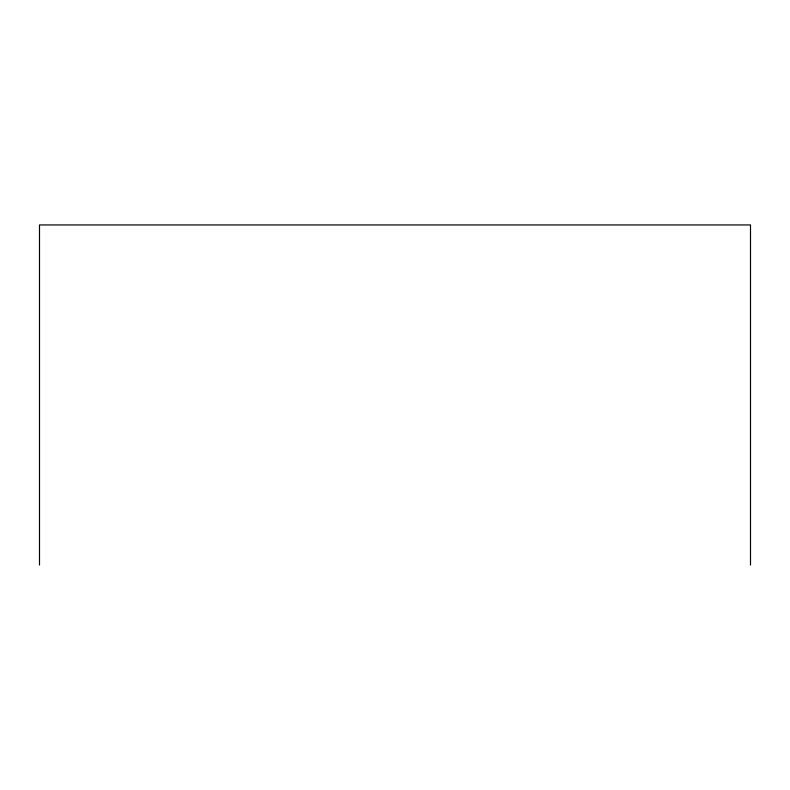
<?xml version="1.0" encoding="UTF-8"?>
<svg xmlns="http://www.w3.org/2000/svg" width="790" height="790" viewBox="0 0 790 790"><rect width="100%" height="100%" fill="white"/><g stroke="black" fill="none" stroke-linecap="round" stroke-linejoin="round"><path stroke-width="1.19" d="M750.5 565.057L750.5 224.943L39.5 224.943L39.5 565.057"/></g></svg>
